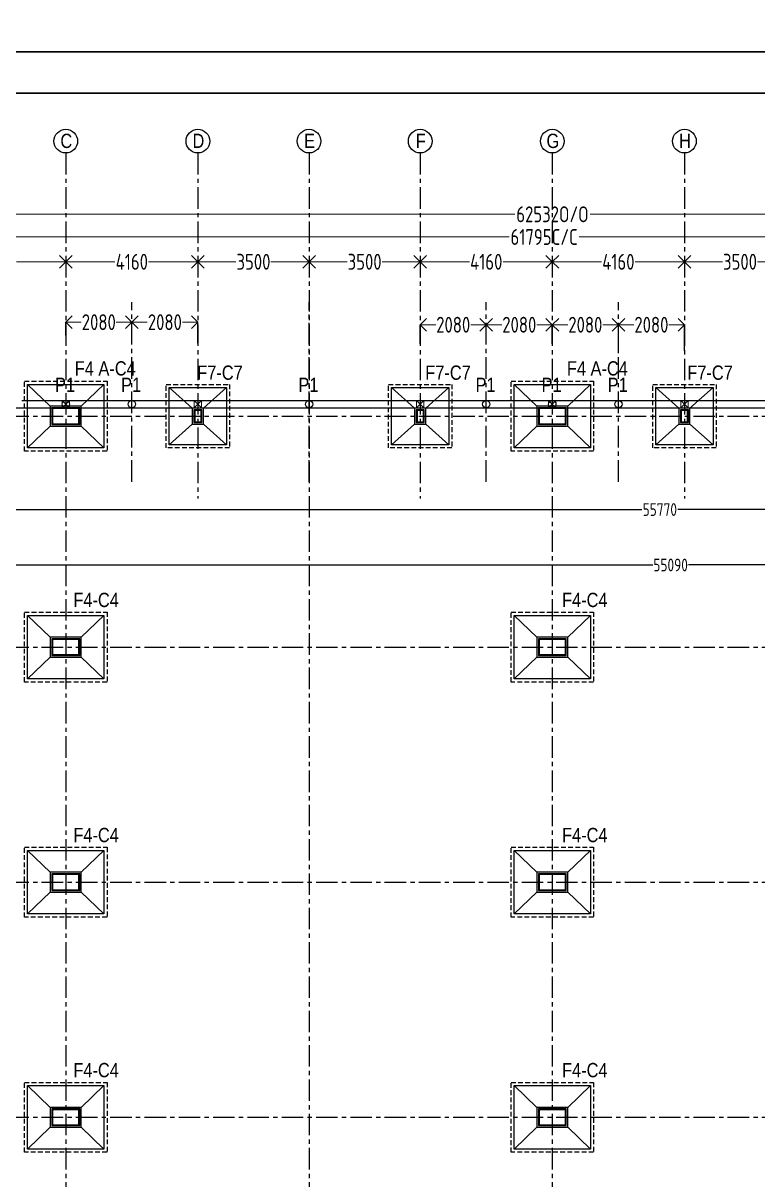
# Model space of a CAD drawing. Header units: inches. Extents: x -605 to 2991212, y -2872845 to 0.
# Drawn here: x 2294042 to 2317177, y -2055316 to -2018906 of the extents above; entities that cross this region are included whole.
import ezdxf
from ezdxf import colors
from ezdxf.entities.mleader import LeaderData, LeaderLine
from ezdxf.math import Vec2, Vec3

# ---------------------------------------------------------------- set-up
doc = ezdxf.new("R2010")
doc.units = ezdxf.units.IN
doc.header["$LTSCALE"] = 600
doc.header["$MEASUREMENT"] = 0
doc.linetypes.add('CENTER', pattern=[2, 1.25, -0.25, 0.25, -0.25])
doc.linetypes.add('DASHED2', pattern=[0.375, 0.25, -0.125])
for name, color, linetype, lineweight in [('PV_TEXT_ROMANS', 7, 'Continuous', 0), ('rDIMension', 1, 'Continuous', 18), ('rRCC 2', 40, 'Continuous', 15), ('rSHEET', 2, 'Continuous', 30)]:
    doc.layers.add(name, color=color, linetype=linetype, lineweight=lineweight)
doc.layers.add('see level', color=2, linetype='Continuous')
doc.layers.add('SnT-CENTER2', color=8, linetype='CENTER')
doc.styles.add('DIM', font='geniso.shx', dxfattribs={"width": 0.85})
doc.styles.add('J.P', font='ARIALN.TTF')
doc.styles.add('TEXT3', font='geniso.shx')
doc.dimstyles.new('ST-100', dxfattribs={"dimscale": 100, "dimtxt": 2.5, "dimasz": 2, "dimexe": 0.18, "dimexo": 0.0625, "dimgap": 0.2, "dimtad": 0, "dimdec": 0, "dimzin": 0, "dimdsep": 46, "dimtxsty": 'DIM', "dimblk": 'OPEN90', "dimcen": 0.09, "dimclrd": 256, "dimclrt": 7, "dimadec": 0, "dimazin": 0, "dimtfac": 1, "dimtdec": 0, "dimtofl": 0, "dimtmove": 0, "dimatfit": 3, "dimldrblk": 'OPEN90', "dimfxl": 1, "dimtolj": 1, "dimtzin": 0, "dimlwd": -1, "dimarcsym": 0})

# ---------------------------------------------------------------- blocks, each defined once
blk = doc.blocks.new('_Open90')
at = {"color": 0, "linetype": 'ByBlock', "lineweight": -2}
for p, q in [((0, 0), (-1, 0)), ((-0.5, 0.5), (0, 0)), ((0, 0), (-0.5, -0.5))]:
    blk.add_line(p, q, dxfattribs=at)
blk = doc.blocks.new('*D577')
at = {"layer": 'Defpoints', "color": 0, "linetype": 'ByBlock'}
for p in [(2291135, -2026418), (2295385, -2026418), (2295385, -2026418)]:
    blk.add_point(p, dxfattribs=at)
at = {"layer": 'rDIMension', "color": 0, "linetype": 'ByBlock', "lineweight": -2}
for p, q in [((2291135, -2026418), (2291135, -2026418)), ((2295385, -2026418), (2295385, -2026418))]:
    blk.add_line(p, q, dxfattribs=at)
at = {"layer": 'rDIMension'}
for p, q in [((2291535, -2026418), (2292687, -2026418)), ((2294985, -2026418), (2293832, -2026418))]:
    blk.add_line(p, q, dxfattribs=at)
at = {"layer": 'rDIMension', "linetype": 'ByBlock', "xscale": 400, "yscale": 400, "zscale": 400, "rotation": 180}
blk.add_blockref('_Open90', (2291135, -2026418), dxfattribs=at)
at = {"layer": 'rDIMension', "linetype": 'ByBlock', "xscale": 400, "yscale": 400, "zscale": 400}
blk.add_blockref('_Open90', (2295385, -2026418), dxfattribs=at)
at = {"layer": 'rDIMension', "color": 7, "linetype": 'ByBlock', "insert": (2293260, -2026418), "char_height": 500, "attachment_point": 5, "style": 'DIM'}
blk.add_mtext('\\A1;4250', dxfattribs=at)
blk = doc.blocks.new('*D578')
at = {"layer": 'Defpoints', "color": 0, "linetype": 'ByBlock'}
for p in [(2295385, -2026418), (2299545, -2026418), (2299545, -2026418)]:
    blk.add_point(p, dxfattribs=at)
at = {"layer": 'rDIMension', "color": 0, "linetype": 'ByBlock', "lineweight": -2}
for p, q in [((2295385, -2026418), (2295385, -2026418)), ((2299545, -2026418), (2299545, -2026418))]:
    blk.add_line(p, q, dxfattribs=at)
at = {"layer": 'rDIMension'}
for p, q in [((2295785, -2026418), (2296935, -2026418)), ((2299145, -2026418), (2297995, -2026418))]:
    blk.add_line(p, q, dxfattribs=at)
at = {"layer": 'rDIMension', "linetype": 'ByBlock', "xscale": 400, "yscale": 400, "zscale": 400, "rotation": 180}
blk.add_blockref('_Open90', (2295385, -2026418), dxfattribs=at)
at = {"layer": 'rDIMension', "linetype": 'ByBlock', "xscale": 400, "yscale": 400, "zscale": 400}
blk.add_blockref('_Open90', (2299545, -2026418), dxfattribs=at)
at = {"layer": 'rDIMension', "color": 7, "linetype": 'ByBlock', "insert": (2297465, -2026418), "char_height": 500, "attachment_point": 5, "style": 'DIM'}
blk.add_mtext('\\A1;4160', dxfattribs=at)
blk = doc.blocks.new('*D579')
at = {"layer": 'Defpoints', "color": 0, "linetype": 'ByBlock'}
for p in [(2299545, -2026418), (2303045, -2026418), (2303045, -2026418)]:
    blk.add_point(p, dxfattribs=at)
at = {"layer": 'rDIMension', "color": 0, "linetype": 'ByBlock', "lineweight": -2}
for p, q in [((2299545, -2026418), (2299545, -2026418)), ((2303045, -2026418), (2303045, -2026418))]:
    blk.add_line(p, q, dxfattribs=at)
at = {"layer": 'rDIMension'}
for p, q in [((2299945, -2026418), (2300743, -2026418)), ((2302645, -2026418), (2301846, -2026418))]:
    blk.add_line(p, q, dxfattribs=at)
at = {"layer": 'rDIMension', "linetype": 'ByBlock', "xscale": 400, "yscale": 400, "zscale": 400, "rotation": 180}
blk.add_blockref('_Open90', (2299545, -2026418), dxfattribs=at)
at = {"layer": 'rDIMension', "linetype": 'ByBlock', "xscale": 400, "yscale": 400, "zscale": 400}
blk.add_blockref('_Open90', (2303045, -2026418), dxfattribs=at)
at = {"layer": 'rDIMension', "color": 7, "linetype": 'ByBlock', "insert": (2301295, -2026418), "char_height": 500, "attachment_point": 5, "style": 'DIM'}
blk.add_mtext('\\A1;3500', dxfattribs=at)
blk = doc.blocks.new('*D580')
at = {"layer": 'Defpoints', "color": 0, "linetype": 'ByBlock'}
for p in [(2303045, -2026418), (2306545, -2026418), (2306545, -2026418)]:
    blk.add_point(p, dxfattribs=at)
at = {"layer": 'rDIMension', "color": 0, "linetype": 'ByBlock', "lineweight": -2}
for p, q in [((2303045, -2026418), (2303045, -2026418)), ((2306545, -2026418), (2306545, -2026418))]:
    blk.add_line(p, q, dxfattribs=at)
at = {"layer": 'rDIMension'}
for p, q in [((2303445, -2026418), (2304243, -2026418)), ((2306145, -2026418), (2305346, -2026418))]:
    blk.add_line(p, q, dxfattribs=at)
at = {"layer": 'rDIMension', "linetype": 'ByBlock', "xscale": 400, "yscale": 400, "zscale": 400, "rotation": 180}
blk.add_blockref('_Open90', (2303045, -2026418), dxfattribs=at)
at = {"layer": 'rDIMension', "linetype": 'ByBlock', "xscale": 400, "yscale": 400, "zscale": 400}
blk.add_blockref('_Open90', (2306545, -2026418), dxfattribs=at)
at = {"layer": 'rDIMension', "color": 7, "linetype": 'ByBlock', "insert": (2304795, -2026418), "char_height": 500, "attachment_point": 5, "style": 'DIM'}
blk.add_mtext('\\A1;3500', dxfattribs=at)
blk = doc.blocks.new('*D581')
at = {"layer": 'Defpoints', "color": 0, "linetype": 'ByBlock'}
for p in [(2306545, -2026418), (2310705, -2026418), (2310705, -2026418)]:
    blk.add_point(p, dxfattribs=at)
at = {"layer": 'rDIMension', "color": 0, "linetype": 'ByBlock', "lineweight": -2}
for p, q in [((2306545, -2026418), (2306545, -2026418)), ((2310705, -2026418), (2310705, -2026418))]:
    blk.add_line(p, q, dxfattribs=at)
at = {"layer": 'rDIMension'}
for p, q in [((2306945, -2026418), (2308095, -2026418)), ((2310305, -2026418), (2309155, -2026418))]:
    blk.add_line(p, q, dxfattribs=at)
at = {"layer": 'rDIMension', "linetype": 'ByBlock', "xscale": 400, "yscale": 400, "zscale": 400, "rotation": 180}
blk.add_blockref('_Open90', (2306545, -2026418), dxfattribs=at)
at = {"layer": 'rDIMension', "linetype": 'ByBlock', "xscale": 400, "yscale": 400, "zscale": 400}
blk.add_blockref('_Open90', (2310705, -2026418), dxfattribs=at)
at = {"layer": 'rDIMension', "color": 7, "linetype": 'ByBlock', "insert": (2308625, -2026418), "char_height": 500, "attachment_point": 5, "style": 'DIM'}
blk.add_mtext('\\A1;4160', dxfattribs=at)
blk = doc.blocks.new('*D582')
at = {"layer": 'Defpoints', "color": 0, "linetype": 'ByBlock'}
for p in [(2310705, -2026418), (2314865, -2026418), (2314865, -2026418)]:
    blk.add_point(p, dxfattribs=at)
at = {"layer": 'rDIMension', "color": 0, "linetype": 'ByBlock', "lineweight": -2}
for p, q in [((2310705, -2026418), (2310705, -2026418)), ((2314865, -2026418), (2314865, -2026418))]:
    blk.add_line(p, q, dxfattribs=at)
at = {"layer": 'rDIMension'}
for p, q in [((2311105, -2026418), (2312255, -2026418)), ((2314465, -2026418), (2313315, -2026418))]:
    blk.add_line(p, q, dxfattribs=at)
at = {"layer": 'rDIMension', "linetype": 'ByBlock', "xscale": 400, "yscale": 400, "zscale": 400, "rotation": 180}
blk.add_blockref('_Open90', (2310705, -2026418), dxfattribs=at)
at = {"layer": 'rDIMension', "linetype": 'ByBlock', "xscale": 400, "yscale": 400, "zscale": 400}
blk.add_blockref('_Open90', (2314865, -2026418), dxfattribs=at)
at = {"layer": 'rDIMension', "color": 7, "linetype": 'ByBlock', "insert": (2312785, -2026418), "char_height": 500, "attachment_point": 5, "style": 'DIM'}
blk.add_mtext('\\A1;4160', dxfattribs=at)
blk = doc.blocks.new('*D583')
at = {"layer": 'Defpoints', "color": 0, "linetype": 'ByBlock'}
for p in [(2314865, -2026418), (2318365, -2026418), (2318365, -2026558)]:
    blk.add_point(p, dxfattribs=at)
at = {"layer": 'rDIMension', "color": 0, "linetype": 'ByBlock', "lineweight": -2}
for p, q in [((2314865, -2026418), (2314865, -2026418)), ((2318365, -2026558), (2318365, -2026418))]:
    blk.add_line(p, q, dxfattribs=at)
at = {"layer": 'rDIMension'}
for p, q in [((2315265, -2026418), (2316063, -2026418)), ((2317965, -2026418), (2317166, -2026418))]:
    blk.add_line(p, q, dxfattribs=at)
at = {"layer": 'rDIMension', "linetype": 'ByBlock', "xscale": 400, "yscale": 400, "zscale": 400, "rotation": 180}
blk.add_blockref('_Open90', (2314865, -2026418), dxfattribs=at)
at = {"layer": 'rDIMension', "linetype": 'ByBlock', "xscale": 400, "yscale": 400, "zscale": 400}
blk.add_blockref('_Open90', (2318365, -2026418), dxfattribs=at)
at = {"layer": 'rDIMension', "color": 7, "linetype": 'ByBlock', "insert": (2316615, -2026418), "char_height": 500, "attachment_point": 5, "style": 'DIM'}
blk.add_mtext('\\A1;3500', dxfattribs=at)
blk = doc.blocks.new('*D633')
at = {"layer": 'Defpoints', "color": 0, "linetype": 'ByBlock'}
for p in [(2341345, -2024929), (2279550, -2025722), (2341345, -2025637)]:
    blk.add_point(p, dxfattribs=at)
at = {"layer": 'rDIMension', "color": 0, "linetype": 'ByBlock', "lineweight": -2}
for p, q in [((2341345, -2024929), (2341345, -2025637)), ((2279550, -2025722), (2279550, -2025637))]:
    blk.add_line(p, q, dxfattribs=at)
at = {"layer": 'rDIMension'}
for p, q in [((2279950, -2025637), (2309343, -2025637)), ((2340945, -2025637), (2311552, -2025637))]:
    blk.add_line(p, q, dxfattribs=at)
at = {"layer": 'rDIMension', "linetype": 'ByBlock', "xscale": 400, "yscale": 400, "zscale": 400, "rotation": 180}
blk.add_blockref('_Open90', (2279550, -2025637), dxfattribs=at)
at = {"layer": 'rDIMension', "linetype": 'ByBlock', "xscale": 400, "yscale": 400, "zscale": 400}
blk.add_blockref('_Open90', (2341345, -2025637), dxfattribs=at)
at = {"layer": 'rDIMension', "color": 7, "linetype": 'ByBlock', "insert": (2310447, -2025637), "char_height": 500, "attachment_point": 5, "style": 'DIM'}
blk.add_mtext('\\A1;61795C/C', dxfattribs=at)
blk = doc.blocks.new('*D634')
at = {"layer": 'Defpoints', "color": 0, "linetype": 'ByBlock'}
for p in [(2341975, -2024923), (2279443, -2030785), (2341975, -2030785)]:
    blk.add_point(p, dxfattribs=at)
at = {"layer": 'rDIMension', "color": 0, "linetype": 'ByBlock', "lineweight": -2}
for p, q in [((2279443, -2030785), (2279443, -2024923)), ((2341975, -2030785), (2341975, -2024923))]:
    blk.add_line(p, q, dxfattribs=at)
at = {"layer": 'rDIMension'}
for p, q in [((2279843, -2024923), (2309520, -2024923)), ((2341575, -2024923), (2311898, -2024923))]:
    blk.add_line(p, q, dxfattribs=at)
at = {"layer": 'rDIMension', "linetype": 'ByBlock', "xscale": 400, "yscale": 400, "zscale": 400, "rotation": 180}
blk.add_blockref('_Open90', (2279443, -2024923), dxfattribs=at)
at = {"layer": 'rDIMension', "linetype": 'ByBlock', "xscale": 400, "yscale": 400, "zscale": 400}
blk.add_blockref('_Open90', (2341975, -2024923), dxfattribs=at)
at = {"layer": 'rDIMension', "color": 7, "linetype": 'ByBlock', "insert": (2310709, -2024923), "char_height": 500, "attachment_point": 5, "style": 'DIM'}
blk.add_mtext('\\A1;62532O/O', dxfattribs=at)
blk = doc.blocks.new('*D646')
at = {"layer": 'Defpoints', "color": 0, "linetype": 'ByBlock'}
for p in [(2297465, -2028319), (2295385, -2028736), (2297465, -2028736)]:
    blk.add_point(p, dxfattribs=at)
at = {"layer": 'rDIMension', "color": 0, "linetype": 'ByBlock', "lineweight": -2}
for p, q in [((2295385, -2028736), (2295385, -2028319)), ((2297465, -2028736), (2297465, -2028319))]:
    blk.add_line(p, q, dxfattribs=at)
at = {"layer": 'rDIMension'}
for p, q in [((2295785, -2028319), (2295873, -2028319)), ((2297065, -2028319), (2296976, -2028319))]:
    blk.add_line(p, q, dxfattribs=at)
at = {"layer": 'rDIMension', "linetype": 'ByBlock', "xscale": 400, "yscale": 400, "zscale": 400, "rotation": 180}
blk.add_blockref('_Open90', (2295385, -2028319), dxfattribs=at)
at = {"layer": 'rDIMension', "linetype": 'ByBlock', "xscale": 400, "yscale": 400, "zscale": 400}
blk.add_blockref('_Open90', (2297465, -2028319), dxfattribs=at)
at = {"layer": 'rDIMension', "color": 7, "linetype": 'ByBlock', "insert": (2296425, -2028319), "char_height": 500, "attachment_point": 5, "style": 'DIM'}
blk.add_mtext('\\A1;2080', dxfattribs=at)
blk = doc.blocks.new('*D647')
at = {"layer": 'Defpoints', "color": 0, "linetype": 'ByBlock'}
for p in [(2299545, -2028319), (2297465, -2028982), (2299545, -2028982)]:
    blk.add_point(p, dxfattribs=at)
at = {"layer": 'rDIMension', "color": 0, "linetype": 'ByBlock', "lineweight": -2}
for p, q in [((2297465, -2028982), (2297465, -2028319)), ((2299545, -2028982), (2299545, -2028319))]:
    blk.add_line(p, q, dxfattribs=at)
at = {"layer": 'rDIMension'}
for p, q in [((2297865, -2028319), (2297953, -2028319)), ((2299145, -2028319), (2299056, -2028319))]:
    blk.add_line(p, q, dxfattribs=at)
at = {"layer": 'rDIMension', "linetype": 'ByBlock', "xscale": 400, "yscale": 400, "zscale": 400, "rotation": 180}
blk.add_blockref('_Open90', (2297465, -2028319), dxfattribs=at)
at = {"layer": 'rDIMension', "linetype": 'ByBlock', "xscale": 400, "yscale": 400, "zscale": 400}
blk.add_blockref('_Open90', (2299545, -2028319), dxfattribs=at)
at = {"layer": 'rDIMension', "color": 7, "linetype": 'ByBlock', "insert": (2298505, -2028319), "char_height": 500, "attachment_point": 5, "style": 'DIM'}
blk.add_mtext('\\A1;2080', dxfattribs=at)
blk = doc.blocks.new('*D648')
at = {"layer": 'Defpoints', "color": 0, "linetype": 'ByBlock'}
for p in [(2308625, -2028400), (2306545, -2029001), (2308625, -2029001)]:
    blk.add_point(p, dxfattribs=at)
at = {"layer": 'rDIMension', "color": 0, "linetype": 'ByBlock', "lineweight": -2}
for p, q in [((2306545, -2029001), (2306545, -2028400)), ((2308625, -2029001), (2308625, -2028400))]:
    blk.add_line(p, q, dxfattribs=at)
at = {"layer": 'rDIMension'}
for p, q in [((2306945, -2028400), (2307033, -2028400)), ((2308225, -2028400), (2308136, -2028400))]:
    blk.add_line(p, q, dxfattribs=at)
at = {"layer": 'rDIMension', "linetype": 'ByBlock', "xscale": 400, "yscale": 400, "zscale": 400, "rotation": 180}
blk.add_blockref('_Open90', (2306545, -2028400), dxfattribs=at)
at = {"layer": 'rDIMension', "linetype": 'ByBlock', "xscale": 400, "yscale": 400, "zscale": 400}
blk.add_blockref('_Open90', (2308625, -2028400), dxfattribs=at)
at = {"layer": 'rDIMension', "color": 7, "linetype": 'ByBlock', "insert": (2307585, -2028400), "char_height": 500, "attachment_point": 5, "style": 'DIM'}
blk.add_mtext('\\A1;2080', dxfattribs=at)
blk = doc.blocks.new('*D649')
at = {"layer": 'Defpoints', "color": 0, "linetype": 'ByBlock'}
for p in [(2310705, -2028400), (2308625, -2029001), (2310705, -2029001)]:
    blk.add_point(p, dxfattribs=at)
at = {"layer": 'rDIMension', "color": 0, "linetype": 'ByBlock', "lineweight": -2}
for p, q in [((2308625, -2029001), (2308625, -2028400)), ((2310705, -2029001), (2310705, -2028400))]:
    blk.add_line(p, q, dxfattribs=at)
at = {"layer": 'rDIMension'}
for p, q in [((2309025, -2028400), (2309113, -2028400)), ((2310305, -2028400), (2310216, -2028400))]:
    blk.add_line(p, q, dxfattribs=at)
at = {"layer": 'rDIMension', "linetype": 'ByBlock', "xscale": 400, "yscale": 400, "zscale": 400, "rotation": 180}
blk.add_blockref('_Open90', (2308625, -2028400), dxfattribs=at)
at = {"layer": 'rDIMension', "linetype": 'ByBlock', "xscale": 400, "yscale": 400, "zscale": 400}
blk.add_blockref('_Open90', (2310705, -2028400), dxfattribs=at)
at = {"layer": 'rDIMension', "color": 7, "linetype": 'ByBlock', "insert": (2309665, -2028400), "char_height": 500, "attachment_point": 5, "style": 'DIM'}
blk.add_mtext('\\A1;2080', dxfattribs=at)
blk = doc.blocks.new('*D650')
at = {"layer": 'Defpoints', "color": 0, "linetype": 'ByBlock'}
for p in [(2312785, -2028400), (2310705, -2029001), (2312785, -2029001)]:
    blk.add_point(p, dxfattribs=at)
at = {"layer": 'rDIMension', "color": 0, "linetype": 'ByBlock', "lineweight": -2}
for p, q in [((2310705, -2029001), (2310705, -2028400)), ((2312785, -2029001), (2312785, -2028400))]:
    blk.add_line(p, q, dxfattribs=at)
at = {"layer": 'rDIMension'}
for p, q in [((2311105, -2028400), (2311193, -2028400)), ((2312385, -2028400), (2312296, -2028400))]:
    blk.add_line(p, q, dxfattribs=at)
at = {"layer": 'rDIMension', "linetype": 'ByBlock', "xscale": 400, "yscale": 400, "zscale": 400, "rotation": 180}
blk.add_blockref('_Open90', (2310705, -2028400), dxfattribs=at)
at = {"layer": 'rDIMension', "linetype": 'ByBlock', "xscale": 400, "yscale": 400, "zscale": 400}
blk.add_blockref('_Open90', (2312785, -2028400), dxfattribs=at)
at = {"layer": 'rDIMension', "color": 7, "linetype": 'ByBlock', "insert": (2311745, -2028400), "char_height": 500, "attachment_point": 5, "style": 'DIM'}
blk.add_mtext('\\A1;2080', dxfattribs=at)
blk = doc.blocks.new('*D651')
at = {"layer": 'Defpoints', "color": 0, "linetype": 'ByBlock'}
for p in [(2314865, -2028400), (2312785, -2029217), (2314865, -2029217)]:
    blk.add_point(p, dxfattribs=at)
at = {"layer": 'rDIMension', "color": 0, "linetype": 'ByBlock', "lineweight": -2}
for p, q in [((2312785, -2029217), (2312785, -2028400)), ((2314865, -2029217), (2314865, -2028400))]:
    blk.add_line(p, q, dxfattribs=at)
at = {"layer": 'rDIMension'}
for p, q in [((2313185, -2028400), (2313273, -2028400)), ((2314465, -2028400), (2314376, -2028400))]:
    blk.add_line(p, q, dxfattribs=at)
at = {"layer": 'rDIMension', "linetype": 'ByBlock', "xscale": 400, "yscale": 400, "zscale": 400, "rotation": 180}
blk.add_blockref('_Open90', (2312785, -2028400), dxfattribs=at)
at = {"layer": 'rDIMension', "linetype": 'ByBlock', "xscale": 400, "yscale": 400, "zscale": 400}
blk.add_blockref('_Open90', (2314865, -2028400), dxfattribs=at)
at = {"layer": 'rDIMension', "color": 7, "linetype": 'ByBlock', "insert": (2313825, -2028400), "char_height": 500, "attachment_point": 5, "style": 'DIM'}
blk.add_mtext('\\A1;2080', dxfattribs=at)
blk = doc.blocks.new('*D665')
at = {"color": 0, "linetype": 'ByBlock', "lineweight": -2}
for p, q in [((2286205, -2034417), (2286205, -2034217)), ((2341975, -2034417), (2341975, -2034217))]:
    blk.add_line(p, q, dxfattribs=at)
at = {"linetype": 'ByBlock'}
for p, q in [((2286405, -2034217), (2313526, -2034217)), ((2341775, -2034217), (2314654, -2034217))]:
    blk.add_line(p, q, dxfattribs=at)
at = {"layer": 'Defpoints', "color": 0, "linetype": 'ByBlock'}
for p in [(2341975, -2034217), (2286205, -2034666), (2341975, -2034666)]:
    blk.add_point(p, dxfattribs=at)
at = {"linetype": 'ByBlock', "xscale": 200, "yscale": 200, "zscale": 200, "rotation": 180}
blk.add_blockref('_Open90', (2286205, -2034217), dxfattribs=at)
at = {"linetype": 'ByBlock', "xscale": 200, "yscale": 200, "zscale": 200}
blk.add_blockref('_Open90', (2341975, -2034217), dxfattribs=at)
at = {"color": 7, "linetype": 'ByBlock', "insert": (2314090, -2034217), "char_height": 400, "attachment_point": 5, "style": 'DIM'}
blk.add_mtext('\\A1;55770', dxfattribs=at)
blk = doc.blocks.new('*D666')
at = {"color": 0, "linetype": 'ByBlock', "lineweight": -2}
for p, q in [((2286885, -2036162), (2286885, -2035962)), ((2341975, -2036162), (2341975, -2035962))]:
    blk.add_line(p, q, dxfattribs=at)
at = {"linetype": 'ByBlock'}
for p, q in [((2287085, -2035962), (2313865, -2035962)), ((2341775, -2035962), (2314995, -2035962))]:
    blk.add_line(p, q, dxfattribs=at)
at = {"layer": 'Defpoints', "color": 0, "linetype": 'ByBlock'}
for p in [(2341975, -2035962), (2286885, -2036410), (2341975, -2036410)]:
    blk.add_point(p, dxfattribs=at)
at = {"linetype": 'ByBlock', "xscale": 200, "yscale": 200, "zscale": 200, "rotation": 180}
blk.add_blockref('_Open90', (2286885, -2035962), dxfattribs=at)
at = {"linetype": 'ByBlock', "xscale": 200, "yscale": 200, "zscale": 200}
blk.add_blockref('_Open90', (2341975, -2035962), dxfattribs=at)
at = {"color": 7, "linetype": 'ByBlock', "insert": (2314430, -2035962), "char_height": 400, "attachment_point": 5, "style": 'DIM'}
blk.add_mtext('\\A1;55090', dxfattribs=at)
blk = doc.blocks.new('_DotBlank')
at = {"color": 0, "linetype": 'ByBlock', "lineweight": -2}
blk.add_line((-0.5, 0), (-1, 0), dxfattribs=at)
blk.add_circle((0, 0), 0.5, dxfattribs=at)

msp = doc.modelspace()

# ---------------------------------------------------------------- linework, layer by layer
at = {"color": 7, "linetype": 'DASHED2'}
for points in [[(2294084.8, -2030177.3), (2296684.8, -2030177.3), (2296684.8, -2032377.3), (2294084.8, -2032377.3)], [(2309404.8, -2030177.3), (2312004.8, -2030177.3), (2312004.8, -2032377.3), (2309404.8, -2032377.3)], [(2298544.8, -2030277.3), (2300544.8, -2030277.3), (2300544.8, -2032277.3), (2298544.8, -2032277.3)], [(2305544.8, -2030277.3), (2307544.8, -2030277.3), (2307544.8, -2032277.3), (2305544.8, -2032277.3)], [(2313864.8, -2030277.3), (2315864.8, -2030277.3), (2315864.8, -2032277.3), (2313864.8, -2032277.3)], [(2294084.8, -2037446.9), (2296684.8, -2037446.9), (2296684.8, -2039646.9), (2294084.8, -2039646.9)], [(2309404.8, -2037446.9), (2312004.8, -2037446.9), (2312004.8, -2039646.9), (2309404.8, -2039646.9)], [(2294084.8, -2044846.9), (2296684.8, -2044846.9), (2296684.8, -2047046.9), (2294084.8, -2047046.9)], [(2309404.8, -2044846.9), (2312004.8, -2044846.9), (2312004.8, -2047046.9), (2309404.8, -2047046.9)], [(2294084.8, -2052246.9), (2296684.8, -2052246.9), (2296684.8, -2054446.9), (2294084.8, -2054446.9)], [(2309404.8, -2052246.9), (2312004.8, -2052246.9), (2312004.8, -2054446.9), (2309404.8, -2054446.9)]]:
    msp.add_lwpolyline(points, close=True, dxfattribs=at)
at = {"color": 1, "linetype": 'ByBlock'}
for points in [[(2294184.8, -2030277.3), (2296584.8, -2030277.3), (2296584.8, -2032277.3), (2294184.8, -2032277.3)], [(2298644.8, -2030377.3), (2300444.8, -2030377.3), (2300444.8, -2032177.3), (2298644.8, -2032177.3)], [(2305644.8, -2030377.3), (2307444.8, -2030377.3), (2307444.8, -2032177.3), (2305644.8, -2032177.3)], [(2309504.8, -2030277.3), (2311904.8, -2030277.3), (2311904.8, -2032277.3), (2309504.8, -2032277.3)], [(2313964.8, -2030377.3), (2315764.8, -2030377.3), (2315764.8, -2032177.3), (2313964.8, -2032177.3)], [(2295874.8, -2031589.8), (2295874.8, -2030964.8), (2294894.8, -2030964.8), (2294894.8, -2031589.8)], [(2311194.8, -2031589.8), (2311194.8, -2030964.8), (2310214.8, -2030964.8), (2310214.8, -2031589.8)], [(2299719.8, -2031027.3), (2299369.8, -2031027.3), (2299369.8, -2031527.3), (2299719.8, -2031527.3)], [(2306719.8, -2031027.3), (2306369.8, -2031027.3), (2306369.8, -2031527.3), (2306719.8, -2031527.3)], [(2315039.8, -2031027.3), (2314689.8, -2031027.3), (2314689.8, -2031527.3), (2315039.8, -2031527.3)], [(2294184.8, -2037546.9), (2296584.8, -2037546.9), (2296584.8, -2039546.9), (2294184.8, -2039546.9)], [(2309504.8, -2037546.9), (2311904.8, -2037546.9), (2311904.8, -2039546.9), (2309504.8, -2039546.9)], [(2295874.8, -2038859.4), (2295874.8, -2038234.4), (2294894.8, -2038234.4), (2294894.8, -2038859.4)], [(2311194.8, -2038859.4), (2311194.8, -2038234.4), (2310214.8, -2038234.4), (2310214.8, -2038859.4)], [(2294184.8, -2044946.9), (2296584.8, -2044946.9), (2296584.8, -2046946.9), (2294184.8, -2046946.9)], [(2309504.8, -2044946.9), (2311904.8, -2044946.9), (2311904.8, -2046946.9), (2309504.8, -2046946.9)], [(2295874.8, -2046259.4), (2295874.8, -2045634.4), (2294894.8, -2045634.4), (2294894.8, -2046259.4)], [(2311194.8, -2046259.4), (2311194.8, -2045634.4), (2310214.8, -2045634.4), (2310214.8, -2046259.4)], [(2294184.8, -2052346.9), (2296584.8, -2052346.9), (2296584.8, -2054346.9), (2294184.8, -2054346.9)], [(2309504.8, -2052346.9), (2311904.8, -2052346.9), (2311904.8, -2054346.9), (2309504.8, -2054346.9)], [(2295874.8, -2053659.4), (2295874.8, -2053034.4), (2294894.8, -2053034.4), (2294894.8, -2053659.4)], [(2311194.8, -2053659.4), (2311194.8, -2053034.4), (2310214.8, -2053034.4), (2310214.8, -2053659.4)]]:
    msp.add_lwpolyline(points, close=True, dxfattribs=at)
for points in [[(2294184.8, -2030277.3), (2294894.8, -2030964.8)], [(2296584.8, -2030277.3), (2295874.8, -2030964.8)], [(2299369.8, -2031027.3), (2298644.8, -2030377.3)], [(2299719.8, -2031027.3), (2300444.8, -2030377.3)], [(2306369.8, -2031027.3), (2305644.8, -2030377.3)], [(2306719.8, -2031027.3), (2307444.8, -2030377.3)], [(2309504.8, -2030277.3), (2310214.8, -2030964.8)], [(2311904.8, -2030277.3), (2311194.8, -2030964.8)], [(2314689.8, -2031027.3), (2313964.8, -2030377.3)], [(2315039.8, -2031027.3), (2315764.8, -2030377.3)], [(2294184.8, -2032277.3), (2294894.8, -2031589.8)], [(2296584.8, -2032277.3), (2295874.8, -2031589.8)], [(2299369.8, -2031527.3), (2298644.8, -2032177.3)], [(2299719.8, -2031527.3), (2300444.8, -2032177.3)], [(2306369.8, -2031527.3), (2305644.8, -2032177.3)], [(2306719.8, -2031527.3), (2307444.8, -2032177.3)], [(2309504.8, -2032277.3), (2310214.8, -2031589.8)], [(2311904.8, -2032277.3), (2311194.8, -2031589.8)], [(2314689.8, -2031527.3), (2313964.8, -2032177.3)], [(2315039.8, -2031527.3), (2315764.8, -2032177.3)], [(2294184.8, -2037546.9), (2294894.8, -2038234.4)], [(2296584.8, -2037546.9), (2295874.8, -2038234.4)], [(2309504.8, -2037546.9), (2310214.8, -2038234.4)], [(2311904.8, -2037546.9), (2311194.8, -2038234.4)], [(2294184.8, -2039546.9), (2294894.8, -2038859.4)], [(2296584.8, -2039546.9), (2295874.8, -2038859.4)], [(2309504.8, -2039546.9), (2310214.8, -2038859.4)], [(2311904.8, -2039546.9), (2311194.8, -2038859.4)], [(2294184.8, -2044946.9), (2294894.8, -2045634.4)], [(2296584.8, -2044946.9), (2295874.8, -2045634.4)], [(2309504.8, -2044946.9), (2310214.8, -2045634.4)], [(2311904.8, -2044946.9), (2311194.8, -2045634.4)], [(2294184.8, -2046946.9), (2294894.8, -2046259.4)], [(2296584.8, -2046946.9), (2295874.8, -2046259.4)], [(2309504.8, -2046946.9), (2310214.8, -2046259.4)], [(2311904.8, -2046946.9), (2311194.8, -2046259.4)], [(2294184.8, -2052346.9), (2294894.8, -2053034.4)], [(2296584.8, -2052346.9), (2295874.8, -2053034.4)], [(2309504.8, -2052346.9), (2310214.8, -2053034.4)], [(2311904.8, -2052346.9), (2311194.8, -2053034.4)], [(2294184.8, -2054346.9), (2294894.8, -2053659.4)], [(2296584.8, -2054346.9), (2295874.8, -2053659.4)], [(2309504.8, -2054346.9), (2310214.8, -2053659.4)], [(2311904.8, -2054346.9), (2311194.8, -2053659.4)]]:
    msp.add_lwpolyline(points, dxfattribs=at)
at = {"color": 3, "linetype": 'ByBlock'}
for points in [[(2295824.8, -2031539.8), (2295824.8, -2031014.8), (2294944.8, -2031014.8), (2294944.8, -2031539.8)], [(2299669.8, -2031077.3), (2299419.8, -2031077.3), (2299419.8, -2031477.3), (2299669.8, -2031477.3)], [(2306669.8, -2031077.3), (2306419.8, -2031077.3), (2306419.8, -2031477.3), (2306669.8, -2031477.3)], [(2311144.8, -2031539.8), (2311144.8, -2031014.8), (2310264.8, -2031014.8), (2310264.8, -2031539.8)], [(2314989.8, -2031077.3), (2314739.8, -2031077.3), (2314739.8, -2031477.3), (2314989.8, -2031477.3)], [(2295824.8, -2038809.4), (2295824.8, -2038284.4), (2294944.8, -2038284.4), (2294944.8, -2038809.4)], [(2311144.8, -2038809.4), (2311144.8, -2038284.4), (2310264.8, -2038284.4), (2310264.8, -2038809.4)], [(2295824.8, -2046209.4), (2295824.8, -2045684.4), (2294944.8, -2045684.4), (2294944.8, -2046209.4)], [(2311144.8, -2046209.4), (2311144.8, -2045684.4), (2310264.8, -2045684.4), (2310264.8, -2046209.4)], [(2295824.8, -2053609.4), (2295824.8, -2053084.4), (2294944.8, -2053084.4), (2294944.8, -2053609.4)], [(2311144.8, -2053609.4), (2311144.8, -2053084.4), (2310264.8, -2053084.4), (2310264.8, -2053609.4)]]:
    msp.add_lwpolyline(points, close=True, dxfattribs=at)
at = {"color": 2, "linetype": 'ByBlock'}
for points in [[(2295799.8, -2031514.8), (2295799.8, -2031039.8), (2294969.8, -2031039.8), (2294969.8, -2031514.8)], [(2299644.8, -2031102.3), (2299444.8, -2031102.3), (2299444.8, -2031452.3), (2299644.8, -2031452.3)], [(2306644.8, -2031102.3), (2306444.8, -2031102.3), (2306444.8, -2031452.3), (2306644.8, -2031452.3)], [(2311119.8, -2031514.8), (2311119.8, -2031039.8), (2310289.8, -2031039.8), (2310289.8, -2031514.8)], [(2314964.8, -2031102.3), (2314764.8, -2031102.3), (2314764.8, -2031452.3), (2314964.8, -2031452.3)], [(2295799.8, -2038784.4), (2295799.8, -2038309.4), (2294969.8, -2038309.4), (2294969.8, -2038784.4)], [(2311119.8, -2038784.4), (2311119.8, -2038309.4), (2310289.8, -2038309.4), (2310289.8, -2038784.4)], [(2295799.8, -2046184.4), (2295799.8, -2045709.4), (2294969.8, -2045709.4), (2294969.8, -2046184.4)], [(2311119.8, -2046184.4), (2311119.8, -2045709.4), (2310289.8, -2045709.4), (2310289.8, -2046184.4)], [(2295799.8, -2053584.4), (2295799.8, -2053109.4), (2294969.8, -2053109.4), (2294969.8, -2053584.4)], [(2311119.8, -2053584.4), (2311119.8, -2053109.4), (2310289.8, -2053109.4), (2310289.8, -2053584.4)]]:
    msp.add_lwpolyline(points, close=True, dxfattribs=at)
at = {"color": 1, "linetype": 'ByBlock'}
for centre in [(2295384.8, -2022620.8), (2299544.8, -2022620.8), (2303044.8, -2022620.8), (2306544.8, -2022620.8), (2310704.8, -2022620.8), (2314864.8, -2022620.8)]:
    msp.add_circle(centre, 372.1, dxfattribs=at)
at = {"color": 8, "linetype": 'ByBlock'}
for centre in [(2295384.8, -2030899.8), (2297464.8, -2030899.8), (2303044.8, -2030899.8), (2308624.8, -2030899.8), (2310704.8, -2030899.8), (2312784.8, -2030899.8)]:
    msp.add_circle(centre, 115, dxfattribs=at)
at = {"layer": 'rRCC 2', "color": 6}
for p, q in [((2295499.8, -2030784.8), (2295269.8, -2031014.8)), ((2295499.8, -2031014.8), (2295269.8, -2030784.8)), ((2299659.8, -2030784.8), (2299429.8, -2031014.8)), ((2299659.8, -2031014.8), (2299429.8, -2030784.8)), ((2306659.8, -2030784.8), (2306429.8, -2031014.8)), ((2306659.8, -2031014.8), (2306429.8, -2030784.8)), ((2310819.8, -2030784.8), (2310589.8, -2031014.8)), ((2310819.8, -2031014.8), (2310589.8, -2030784.8)), ((2314979.8, -2030784.8), (2314749.8, -2031014.8)), ((2314979.8, -2031014.8), (2314749.8, -2030784.8))]:
    msp.add_line(p, q, dxfattribs=at)
for points in [[(2295499.8, -2030784.8), (2295269.8, -2030784.8), (2295269.8, -2031014.8), (2295499.8, -2031014.8)], [(2299659.8, -2030784.8), (2299429.8, -2030784.8), (2299429.8, -2031014.8), (2299659.8, -2031014.8)], [(2306659.8, -2030784.8), (2306429.8, -2030784.8), (2306429.8, -2031014.8), (2306659.8, -2031014.8)], [(2310819.8, -2030784.8), (2310589.8, -2030784.8), (2310589.8, -2031014.8), (2310819.8, -2031014.8)], [(2314979.8, -2030784.8), (2314749.8, -2030784.8), (2314749.8, -2031014.8), (2314979.8, -2031014.8)]]:
    msp.add_lwpolyline(points, close=True, dxfattribs=at)
at = {"layer": 'rSHEET'}
msp.add_lwpolyline([(2369672.5, -2156403), (2369672.5, -2019812.7), (2273093.3, -2019812.7), (2273093.3, -2156403)], close=True, dxfattribs=at)
msp.add_lwpolyline([(2368374, -2154126.5), (2368374, -2022089.2, 0.4142136), (2367398.4, -2021113.5), (2275367.4, -2021113.5, 0.4142136), (2274391.8, -2022089.2), (2274391.8, -2154126.5, 0.4142136), (2275367.4, -2155102.2), (2367398.4, -2155102.2, 0.4142136)], format="xyb", close=True, dxfattribs=at)
at = {"layer": 'see level', "color": 8, "linetype": 'ByBlock'}
msp.add_line((2279664.8, -2031014.8), (2341744.8, -2031014.8), dxfattribs=at)
msp.add_lwpolyline([(2293999.8, -2030784.8), (2341974.8, -2030784.8)], dxfattribs=at)
at = {"layer": 'SnT-CENTER2', "color": 6, "ltscale": 0.9}
for p, q in [((2295384.8, -2022992.9), (2295384.8, -2119381)), ((2299544.8, -2022992.9), (2299544.8, -2033873.5)), ((2303044.8, -2022992.9), (2303044.8, -2119381)), ((2306544.8, -2022992.9), (2306544.8, -2033873.5)), ((2310704.8, -2022992.9), (2310704.8, -2119381)), ((2314864.8, -2022992.9), (2314864.8, -2033873.5)), ((2282746, -2031277.3), (2349051.4, -2031277.3)), ((2282746, -2038546.9), (2349051.4, -2038546.9)), ((2282746, -2045946.9), (2349051.4, -2045946.9)), ((2282746, -2053346.9), (2349051.4, -2053346.9))]:
    msp.add_line(p, q, dxfattribs=at)
at = {"layer": 'SnT-CENTER2', "color": 8, "ltscale": 0.9}
for points in [[(2297464.8, -2033339.3), (2297464.8, -2027691.4)], [(2303044.8, -2033339.3), (2303044.8, -2027691.4)], [(2308624.8, -2033339.3), (2308624.8, -2027691.4)], [(2312784.8, -2033339.3), (2312784.8, -2027691.4)]]:
    msp.add_lwpolyline(points, dxfattribs=at)

# ---------------------------------------------------------------- texts
at = {"layer": 'PV_TEXT_ROMANS', "char_height": 450, "style": 'J.P'}
for s, insert, width, attachment_point in [('\\pxqc;C', (2294935.7, -2022386.8), 931.892, 1), ('\\pxqc;D', (2299095.7, -2022386.8), 931.892, 1), ('\\pxqc;E', (2302595.7, -2022386.8), 931.892, 1), ('\\pxqc;F', (2306095.7, -2022386.8), 931.892, 1), ('\\pxqc;G', (2310255.7, -2022386.8), 931.892, 1), ('\\pxqc;H', (2314415.7, -2022386.8), 931.892, 1), ('\\pxqc;F4 A-C4', (2295416, -2029548.7), 2424.72, 1), ('\\pxqc;F7-C7', (2299776.2, -2029683.1), 931.892, 1), ('\\pxqc;F7-C7', (2306955.6, -2029683.1), 931.892, 1), ('\\pxqc;F4 A-C4', (2310954.1, -2029548.7), 2339.741, 1), ('\\pxqc;F7-C7', (2315206.1, -2029683.1), 931.892, 1), ('\\pxqc;P1', (2296431.6, -2030066.8), 2135.966, 3), ('\\pxqc;P1', (2298511.6, -2030066.8), 2135.966, 3), ('\\pxqc;P1', (2304091.6, -2030066.8), 2135.966, 3), ('\\pxqc;P1', (2309671.6, -2030066.8), 2135.966, 3), ('\\pxqc;P1', (2311751.6, -2030066.8), 2135.966, 3), ('\\pxqc;P1', (2313831.6, -2030066.8), 2135.966, 3), ('\\pxqc;F4-C4', (2295874.3, -2036836.7), 931.892, 1), ('\\pxqc;F4-C4', (2311262.1, -2036836.7), 931.892, 1), ('\\pxqc;F4-C4', (2295874.3, -2044236.7), 931.892, 1), ('\\pxqc;F4-C4', (2311262.1, -2044236.7), 931.892, 1), ('\\pxqc;F4-C4', (2295874.3, -2051636.7), 931.892, 1), ('\\pxqc;F4-C4', (2311262.1, -2051636.7), 931.892, 1)]:
    msp.add_mtext(s, dxfattribs=dict(at, insert=insert, width=width, attachment_point=attachment_point))

# ---------------------------------------------------------------- dimensions: what is measured, and where the dimension line sits
at = {"color": 4, "linetype": 'ByBlock'}
for base, p1, p2, picture, middle in [((2341974.8, -2034216.9), (2286204.8, -2034665.8), (2341974.8, -2034665.8), '*D665', (2314089.8, -2034216.9)), ((2341974.8, -2035961.7), (2286884.8, -2036409.8), (2341974.8, -2036409.8), '*D666', (2314429.8, -2035961.7))]:
    dim = msp.add_linear_dim(base=base, p1=p1, p2=p2, dimstyle='ST-100', override={"dimtxt": 4, "dimexe": 0, "dimexo": 0, "dimfxl": 2, "dimfxlon": 1, "dimtfillclr": 256, "dimarcsym": 1}, dxfattribs=at)
    dim.commit()
    dim.dimension.update_dxf_attribs({"geometry": picture, "text_midpoint": middle})
at = {"layer": 'rDIMension', "color": 1, "linetype": 'ByBlock'}
for base, p1, p2, text, picture, middle in [((2341974.8, -2024922.9), (2279442.7, -2030784.8), (2341974.8, -2030784.8), '<>O/O', '*D634', (2310708.8, -2024922.9)), ((2341344.8, -2025636.8), (2279549.8, -2025721.6), (2341344.8, -2024929.2), '<>C/C', '*D633', (2310447.3, -2025636.8))]:
    dim = msp.add_linear_dim(base=base, p1=p1, p2=p2, text=text, dimstyle='ST-100', override={"dimtxt": 5, "dimasz": 4, "dimexe": 0, "dimexo": 0, "dimtmove": 1, "dimfxl": 1.25, "dimtfillclr": 256, "dimarcsym": 2}, dxfattribs=at)
    dim.commit()
    dim.dimension.update_dxf_attribs({"geometry": picture, "text_midpoint": middle})
for base, p1, p2, override, picture, middle in [((2295384.8, -2026418.2), (2291134.8, -2026418.2), (2295384.8, -2026418.2), {"dimtxt": 5, "dimasz": 4, "dimexe": 0, "dimexo": 0, "dimtmove": 1, "dimfxl": 1.25, "dimtfillclr": 256, "dimarcsym": 2}, '*D577', (2293259.8, -2026418.2)), ((2299544.8, -2026418.2), (2295384.8, -2026418.2), (2299544.8, -2026418.2), {"dimtxt": 5, "dimasz": 4, "dimexe": 0, "dimexo": 0, "dimtmove": 1, "dimfxl": 1.25, "dimtfillclr": 256, "dimarcsym": 2}, '*D578', (2297464.8, -2026418.2)), ((2303044.8, -2026418.2), (2299544.8, -2026418.2), (2303044.8, -2026418.2), {"dimtxt": 5, "dimasz": 4, "dimexe": 0, "dimexo": 0, "dimtmove": 1, "dimfxl": 1.25, "dimtfillclr": 256, "dimarcsym": 2}, '*D579', (2301294.8, -2026418.2)), ((2306544.8, -2026418.2), (2303044.8, -2026418.2), (2306544.8, -2026418.2), {"dimtxt": 5, "dimasz": 4, "dimexe": 0, "dimexo": 0, "dimtmove": 1, "dimfxl": 1.25, "dimtfillclr": 256, "dimarcsym": 2}, '*D580', (2304794.8, -2026418.2)), ((2310704.8, -2026418.2), (2306544.8, -2026418.2), (2310704.8, -2026418.2), {"dimtxt": 5, "dimasz": 4, "dimexe": 0, "dimexo": 0, "dimtmove": 1, "dimfxl": 1.25, "dimtfillclr": 256, "dimarcsym": 2}, '*D581', (2308624.8, -2026418.2)), ((2314864.8, -2026418.2), (2310704.8, -2026418.2), (2314864.8, -2026418.2), {"dimtxt": 5, "dimasz": 4, "dimexe": 0, "dimexo": 0, "dimtmove": 1, "dimfxl": 1.25, "dimtfillclr": 256, "dimarcsym": 2}, '*D582', (2312784.8, -2026418.2)), ((2318364.8, -2026418.2), (2314864.8, -2026418.2), (2318364.8, -2026558.1), {"dimtxt": 5, "dimasz": 4, "dimexe": 0, "dimexo": 0, "dimtmove": 1, "dimfxl": 1.25, "dimtfillclr": 256, "dimarcsym": 2}, '*D583', (2316614.8, -2026418.2)), ((2297464.8, -2028319.4), (2295384.8, -2028735.7), (2297464.8, -2028735.7), {"dimtxt": 5, "dimasz": 4, "dimexe": 0, "dimexo": 0, "dimblk": 'Open90', "dimtmove": 1, "dimfxl": 1.25, "dimtfillclr": 256, "dimarcsym": 2}, '*D646', (2296424.8, -2028319.4)), ((2299544.8, -2028319.4), (2297464.8, -2028982.4), (2299544.8, -2028982.4), {"dimtxt": 5, "dimasz": 4, "dimexe": 0, "dimexo": 0, "dimblk": 'Open90', "dimtmove": 1, "dimfxl": 1.25, "dimtfillclr": 256, "dimarcsym": 2}, '*D647', (2298504.8, -2028319.4)), ((2308624.8, -2028399.6), (2306544.8, -2029001), (2308624.8, -2029001), {"dimtxt": 5, "dimasz": 4, "dimexe": 0, "dimexo": 0, "dimblk": 'Open90', "dimtmove": 1, "dimfxl": 1.25, "dimtfillclr": 256, "dimarcsym": 2}, '*D648', (2307584.8, -2028399.6)), ((2310704.8, -2028399.6), (2308624.8, -2029001), (2310704.8, -2029001), {"dimtxt": 5, "dimasz": 4, "dimexe": 0, "dimexo": 0, "dimblk": 'Open90', "dimtmove": 1, "dimfxl": 1.25, "dimtfillclr": 256, "dimarcsym": 2}, '*D649', (2309664.8, -2028399.6)), ((2312784.8, -2028399.6), (2310704.8, -2029001), (2312784.8, -2029001), {"dimtxt": 5, "dimasz": 4, "dimexe": 0, "dimexo": 0, "dimblk": 'Open90', "dimtmove": 1, "dimfxl": 1.25, "dimtfillclr": 256, "dimarcsym": 2}, '*D650', (2311744.8, -2028399.6)), ((2314864.8, -2028399.6), (2312784.8, -2029216.8), (2314864.8, -2029216.8), {"dimtxt": 5, "dimasz": 4, "dimexe": 0, "dimexo": 0, "dimblk": 'Open90', "dimtmove": 1, "dimfxl": 1.25, "dimtfillclr": 256, "dimarcsym": 2}, '*D651', (2313824.8, -2028399.6))]:
    dim = msp.add_linear_dim(base=base, p1=p1, p2=p2, dimstyle='ST-100', override=override, dxfattribs=at)
    dim.commit()
    dim.dimension.update_dxf_attribs({"geometry": picture, "text_midpoint": middle})

# ---------------------------------------------------------------- leaders
at = {"layer": 'rRCC 2', "color": 7}
ml = msp.add_multileader_mtext('Standard', dxfattribs=at)
ml.set_content('\\A1;\\W0.85;(a)4-12# ', color=7, style='TEXT3')
ml.set_leader_properties(color=256, linetype='ByLayer', lineweight=-1)
ml.set_arrow_properties(name='DOTBLANK')
ml.build(insert=Vec2(0, 0))
ml.multileader.update_dxf_attribs({"text_top_attachment_type": 0, "text_bottom_attachment_type": 0, "dogleg_length": 7.47, "arrow_head_size": 187.5, "scale": 75})
ctx = ml.context
ctx.base_point, ctx.scale, ctx.char_height, ctx.arrow_head_size, ctx.landing_gap_size, ctx.plane_origin = Vec3(2449102.6, -2386705.8), 75, 250, 187.5, 6.75, Vec3(2444752.6, -2386753.7)
ctx.text_align_type = 2
notes = []
notes.append((ctx, [(0, (0, 0, 0), (0, 0), (1, 0), 1, [])]))
ctx.mtext.insert, ctx.mtext.alignment, ctx.mtext.flow_direction = Vec3(2450129.2, -2386574.5), 3, 5
ml = msp.add_multileader_mtext('Standard', dxfattribs=at)
ml.set_content('\\A1;\\W0.85;(a)4-12# ', color=7, style='TEXT3')
ml.set_leader_properties(color=256, linetype='ByLayer', lineweight=-1)
ml.set_arrow_properties(name='DOTBLANK')
ml.build(insert=Vec2(0, 0))
ml.multileader.update_dxf_attribs({"text_top_attachment_type": 0, "text_bottom_attachment_type": 0, "dogleg_length": 7.47, "arrow_head_size": 187.5, "scale": 75})
ctx = ml.context
ctx.base_point, ctx.scale, ctx.char_height, ctx.arrow_head_size, ctx.landing_gap_size, ctx.plane_origin = Vec3(2474235.5, -2625457.1), 75, 250, 187.5, 6.75, Vec3(2469885.5, -2625505)
ctx.text_align_type = 2
notes.append((ctx, [(0, (0, 0, 0), (0, 0), (1, 0), 1, [])]))
ctx.mtext.insert, ctx.mtext.alignment, ctx.mtext.flow_direction = Vec3(2475262.2, -2625325.8), 3, 5
for ctx, leaders in notes:
    for number, flags, end, landing, length, lines in leaders:
        leader = LeaderData()
        leader.index, (leader.has_last_leader_line, leader.has_dogleg_vector, leader.attachment_direction) = number, flags
        leader.last_leader_point, leader.dogleg_vector, leader.dogleg_length = Vec3(end), Vec3(landing), length
        for number, points, colour, breaks in lines:
            line = LeaderLine()
            line.index, line.vertices, line.color, line.breaks = number, Vec3.list(points), colors.encode_raw_color(colour), breaks
            leader.lines.append(line)
        ctx.leaders.append(leader)

doc.saveas('drawing.dxf')
